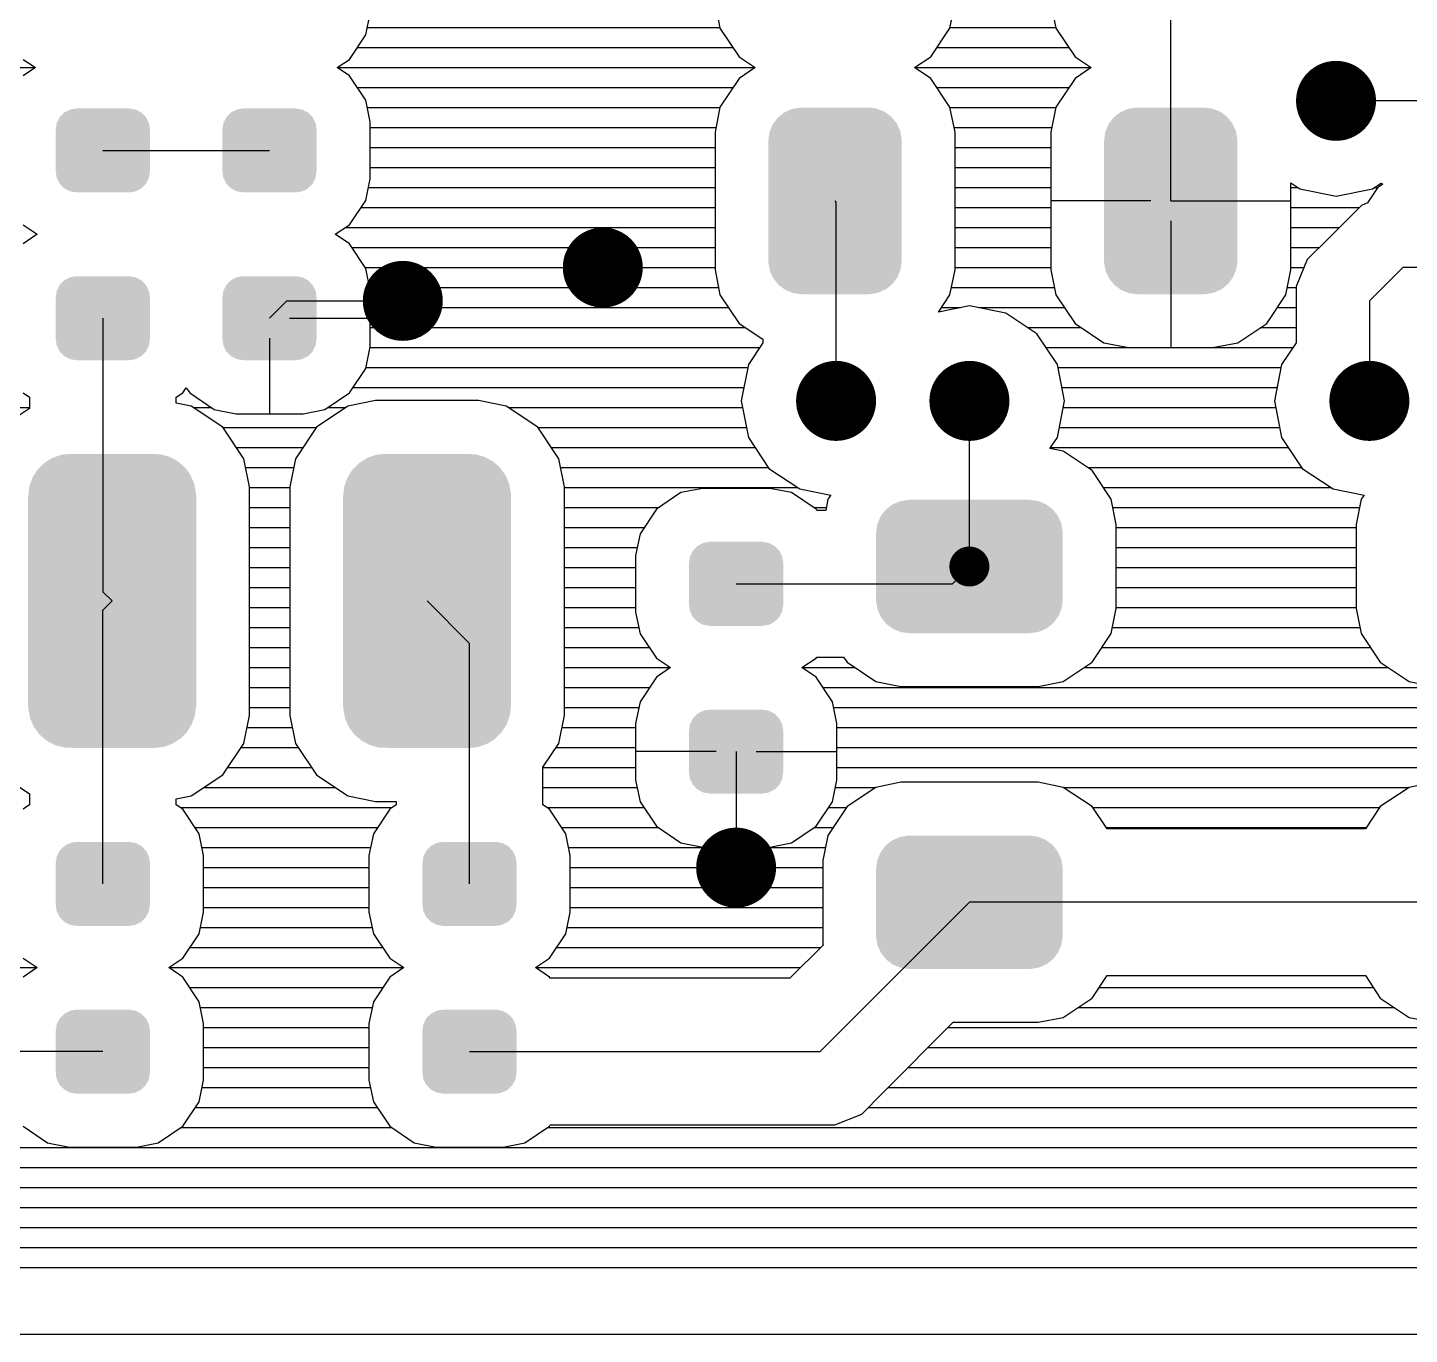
# Model space of a CAD drawing. Extents: x 295 to 953, y 10 to 290.
# Drawn here: x 609.2 to 639.47, y 78 to 106.62 of the extents above; entities that cross this region are included whole.
import ezdxf

# ---------------------------------------------------------------- set-up
doc = ezdxf.new("R2010")
doc.units = 0
doc.header["$LTSCALE"] = 5
doc.header["$MEASUREMENT"] = 0
doc.layers.get('0').update_dxf_attribs({"linetype": 'CONTINUOUS', "lineweight": 25})
doc.layers.add('DV-PEI-A6_BOT', color=7, linetype='CONTINUOUS')

msp = doc.modelspace()

# ---------------------------------------------------------------- linework, layer by layer
for points, const_width in [([(638.304, 105.019, -1), (637.428, 105.019, -1)], 0.876), ([(622.239, 101.368, -1), (621.363, 101.368, -1)], 0.876), ([(617.857, 100.638, -1), (616.981, 100.638, -1)], 0.876), ([(627.351, 98.447, -1), (626.474, 98.447, -1)], 0.876), ([(630.272, 98.447, -1), (629.395, 98.447, -1)], 0.876), ([(639.035, 98.447, -1), (638.158, 98.447, -1)], 0.876), ([(630.052, 94.819, -1), (629.614, 94.819, -1)], 0.438), ([(625.16, 88.223, -1), (624.284, 88.223, -1)], 0.876)]:
    msp.add_lwpolyline(points, format="xyb", close=True, dxfattribs=dict(const_width=const_width))
for points in [[(611.784, 104.668), (611.695, 104.76), (609.906, 104.668), (610.002, 104.76)], [(611.695, 104.76), (611.678, 104.77), (610.002, 104.76), (610.011, 104.77)], [(611.678, 104.77), (611.566, 104.829), (610.011, 104.77), (610.133, 104.829)], [(611.566, 104.829), (611.538, 104.833), (610.133, 104.829), (610.142, 104.833)], [(611.538, 104.833), (611.422, 104.853), (610.142, 104.833), (610.271, 104.853)], [(615.436, 104.668), (615.347, 104.76), (613.558, 104.668), (613.653, 104.76)], [(615.347, 104.76), (615.329, 104.77), (613.653, 104.76), (613.662, 104.77)], [(615.329, 104.77), (615.218, 104.829), (613.662, 104.77), (613.784, 104.829)], [(615.218, 104.829), (615.19, 104.833), (613.784, 104.829), (613.793, 104.833)], [(615.19, 104.833), (615.074, 104.853), (613.793, 104.833), (613.923, 104.853)], [(628.122, 104.673), (628, 104.762), (625.662, 104.673), (625.772, 104.762)], [(628, 104.762), (627.973, 104.782), (625.772, 104.762), (625.814, 104.782)], [(627.973, 104.782), (627.828, 104.839), (625.814, 104.782), (625.939, 104.839)], [(627.828, 104.839), (627.802, 104.85), (625.939, 104.839), (625.997, 104.85)], [(627.802, 104.85), (627.627, 104.872), (625.997, 104.85), (626.121, 104.872)], [(627.627, 104.872), (627.619, 104.873), (626.121, 104.872), (626.159, 104.873)], [(635.477, 104.673), (635.355, 104.762), (633.017, 104.673), (633.127, 104.762)], [(635.355, 104.762), (635.329, 104.782), (633.127, 104.762), (633.169, 104.782)], [(635.329, 104.782), (635.183, 104.839), (633.169, 104.782), (633.295, 104.839)], [(635.183, 104.839), (635.157, 104.85), (633.295, 104.839), (633.352, 104.85)], [(635.157, 104.85), (634.982, 104.872), (633.352, 104.85), (633.476, 104.872)], [(634.982, 104.872), (634.974, 104.873), (633.476, 104.872), (633.514, 104.873)], [(611.878, 104.394), (611.859, 104.524), (609.816, 104.394), (609.837, 104.524)], [(611.859, 104.524), (611.852, 104.538), (609.837, 104.524), (609.839, 104.538)], [(611.852, 104.538), (611.796, 104.655), (609.839, 104.538), (609.9, 104.655)], [(611.796, 104.655), (611.784, 104.668), (609.9, 104.655), (609.906, 104.668)], [(615.529, 104.394), (615.511, 104.524), (613.467, 104.394), (613.488, 104.524)], [(615.511, 104.524), (615.504, 104.538), (613.488, 104.524), (613.49, 104.538)], [(615.504, 104.538), (615.448, 104.655), (613.49, 104.538), (613.551, 104.655)], [(615.448, 104.655), (615.436, 104.668), (613.551, 104.655), (613.558, 104.668)], [(628.316, 104.362), (628.254, 104.497), (625.466, 104.362), (625.52, 104.497)], [(628.254, 104.497), (628.239, 104.53), (625.52, 104.497), (625.544, 104.53)], [(628.239, 104.53), (628.144, 104.646), (625.544, 104.53), (625.629, 104.646)], [(628.144, 104.646), (628.122, 104.673), (625.629, 104.646), (625.662, 104.673)], [(635.671, 104.362), (635.609, 104.497), (632.821, 104.362), (632.875, 104.497)], [(635.609, 104.497), (635.594, 104.53), (632.875, 104.497), (632.899, 104.53)], [(635.594, 104.53), (635.499, 104.646), (632.899, 104.53), (632.984, 104.646)], [(635.499, 104.646), (635.477, 104.673), (632.984, 104.646), (633.017, 104.673)], [(611.881, 103.471), (611.881, 104.394), (609.813, 103.471), (609.813, 104.394)], [(615.532, 103.471), (615.532, 104.394), (613.464, 103.471), (613.464, 104.394)], [(628.35, 104.143), (628.349, 104.181), (625.429, 104.143), (625.433, 104.181)], [(628.35, 101.514), (628.35, 104.143), (625.429, 101.514), (625.429, 104.143)], [(628.349, 104.181), (628.322, 104.326), (625.433, 104.181), (625.452, 104.326)], [(628.322, 104.326), (628.316, 104.362), (625.452, 104.326), (625.466, 104.362)], [(635.705, 104.143), (635.704, 104.181), (632.784, 104.143), (632.788, 104.181)], [(635.705, 101.514), (635.705, 104.143), (632.784, 101.514), (632.784, 104.143)], [(635.704, 104.181), (635.677, 104.326), (632.788, 104.181), (632.807, 104.326)], [(635.677, 104.326), (635.671, 104.362), (632.807, 104.326), (632.821, 104.362)], [(611.857, 103.342), (611.878, 103.471), (609.834, 103.342), (609.816, 103.471)], [(611.855, 103.327), (611.857, 103.342), (609.841, 103.327), (609.834, 103.342)], [(611.794, 103.21), (611.855, 103.327), (609.897, 103.21), (609.841, 103.327)], [(615.508, 103.342), (615.529, 103.471), (613.486, 103.342), (613.467, 103.471)], [(615.506, 103.327), (615.508, 103.342), (613.493, 103.327), (613.486, 103.342)], [(615.445, 103.21), (615.506, 103.327), (613.549, 103.21), (613.493, 103.327)], [(611.788, 103.198), (611.794, 103.21), (609.909, 103.198), (609.897, 103.21)], [(611.692, 103.105), (611.788, 103.198), (609.999, 103.105), (609.909, 103.198)], [(611.683, 103.096), (611.692, 103.105), (610.016, 103.096), (609.999, 103.105)], [(611.561, 103.037), (611.683, 103.096), (610.128, 103.037), (610.016, 103.096)], [(611.552, 103.032), (611.561, 103.037), (610.155, 103.032), (610.128, 103.037)], [(611.422, 103.013), (611.552, 103.032), (610.271, 103.013), (610.155, 103.032)], [(615.439, 103.198), (615.445, 103.21), (613.561, 103.198), (613.549, 103.21)], [(615.343, 103.105), (615.439, 103.198), (613.65, 103.105), (613.561, 103.198)], [(615.334, 103.096), (615.343, 103.105), (613.667, 103.096), (613.65, 103.105)], [(615.213, 103.037), (615.334, 103.096), (613.779, 103.037), (613.667, 103.096)], [(615.203, 103.032), (615.213, 103.037), (613.807, 103.032), (613.779, 103.037)], [(615.074, 103.013), (615.203, 103.032), (613.923, 103.013), (613.807, 103.032)], [(628.345, 101.476), (628.35, 101.514), (625.43, 101.476), (625.429, 101.514)], [(628.326, 101.331), (628.345, 101.476), (625.456, 101.331), (625.43, 101.476)], [(635.7, 101.476), (635.705, 101.514), (632.785, 101.476), (632.784, 101.514)], [(635.681, 101.331), (635.7, 101.476), (632.811, 101.331), (632.785, 101.476)], [(611.678, 101.095), (611.566, 101.154), (610.011, 101.095), (610.133, 101.154)], [(611.566, 101.154), (611.538, 101.159), (610.133, 101.154), (610.142, 101.159)], [(611.538, 101.159), (611.422, 101.178), (610.142, 101.159), (610.271, 101.178)], [(615.329, 101.095), (615.218, 101.154), (613.662, 101.095), (613.784, 101.154)], [(615.218, 101.154), (615.19, 101.159), (613.784, 101.154), (613.793, 101.159)], [(615.19, 101.159), (615.074, 101.178), (613.793, 101.159), (613.923, 101.178)], [(628.312, 101.295), (628.326, 101.331), (625.462, 101.295), (625.456, 101.331)], [(628.258, 101.16), (628.312, 101.295), (625.524, 101.16), (625.462, 101.295)], [(628.234, 101.127), (628.258, 101.16), (625.539, 101.127), (625.524, 101.16)], [(628.149, 101.011), (628.234, 101.127), (625.634, 101.011), (625.539, 101.127)], [(635.667, 101.295), (635.681, 101.331), (632.817, 101.295), (632.811, 101.331)], [(635.613, 101.16), (635.667, 101.295), (632.879, 101.16), (632.817, 101.295)], [(635.589, 101.127), (635.613, 101.16), (632.894, 101.127), (632.879, 101.16)], [(635.504, 101.011), (635.589, 101.127), (632.989, 101.011), (632.894, 101.127)], [(611.878, 100.72), (611.859, 100.849), (609.816, 100.72), (609.837, 100.849)], [(611.859, 100.849), (611.852, 100.864), (609.837, 100.849), (609.839, 100.864)], [(611.852, 100.864), (611.796, 100.981), (609.839, 100.864), (609.9, 100.981)], [(611.796, 100.981), (611.784, 100.993), (609.9, 100.981), (609.906, 100.993)], [(611.784, 100.993), (611.695, 101.086), (609.906, 100.993), (610.002, 101.086)], [(611.695, 101.086), (611.678, 101.095), (610.002, 101.086), (610.011, 101.095)], [(615.529, 100.72), (615.511, 100.849), (613.467, 100.72), (613.488, 100.849)], [(615.511, 100.849), (615.504, 100.864), (613.488, 100.849), (613.49, 100.864)], [(615.504, 100.864), (615.448, 100.981), (613.49, 100.864), (613.551, 100.981)], [(615.448, 100.981), (615.436, 100.993), (613.551, 100.981), (613.558, 100.993)], [(615.436, 100.993), (615.347, 101.086), (613.558, 100.993), (613.653, 101.086)], [(615.347, 101.086), (615.329, 101.095), (613.653, 101.086), (613.662, 101.095)], [(628.116, 100.984), (628.149, 101.011), (625.656, 100.984), (625.634, 101.011)], [(628.006, 100.895), (628.116, 100.984), (625.778, 100.895), (625.656, 100.984)], [(627.964, 100.875), (628.006, 100.895), (625.805, 100.875), (625.778, 100.895)], [(627.839, 100.818), (627.964, 100.875), (625.95, 100.818), (625.805, 100.875)], [(627.781, 100.807), (627.839, 100.818), (625.976, 100.807), (625.95, 100.818)], [(635.471, 100.984), (635.504, 101.011), (633.011, 100.984), (632.989, 101.011)], [(635.361, 100.895), (635.471, 100.984), (633.134, 100.895), (633.011, 100.984)], [(635.319, 100.875), (635.361, 100.895), (633.16, 100.875), (633.134, 100.895)], [(635.194, 100.818), (635.319, 100.875), (633.305, 100.818), (633.16, 100.875)], [(635.136, 100.807), (635.194, 100.818), (633.331, 100.807), (633.305, 100.818)], [(611.881, 99.797), (611.881, 100.72), (609.813, 99.797), (609.813, 100.72)], [(615.532, 99.797), (615.532, 100.72), (613.464, 99.797), (613.464, 100.72)], [(627.657, 100.785), (627.781, 100.807), (626.151, 100.785), (625.976, 100.807)], [(627.619, 100.784), (627.657, 100.785), (626.159, 100.784), (626.151, 100.785)], [(635.012, 100.785), (635.136, 100.807), (633.506, 100.785), (633.331, 100.807)], [(634.974, 100.784), (635.012, 100.785), (633.514, 100.784), (633.506, 100.785)], [(611.857, 99.667), (611.878, 99.797), (609.834, 99.667), (609.816, 99.797)], [(611.855, 99.652), (611.857, 99.667), (609.841, 99.652), (609.834, 99.667)], [(611.794, 99.535), (611.855, 99.652), (609.897, 99.535), (609.841, 99.652)], [(615.508, 99.667), (615.529, 99.797), (613.486, 99.667), (613.467, 99.797)], [(615.506, 99.652), (615.508, 99.667), (613.493, 99.652), (613.486, 99.667)], [(615.445, 99.535), (615.506, 99.652), (613.549, 99.535), (613.493, 99.652)], [(611.788, 99.523), (611.794, 99.535), (609.909, 99.523), (609.897, 99.535)], [(611.692, 99.43), (611.788, 99.523), (609.999, 99.43), (609.909, 99.523)], [(611.683, 99.421), (611.692, 99.43), (610.016, 99.421), (609.999, 99.43)], [(611.561, 99.362), (611.683, 99.421), (610.128, 99.362), (610.016, 99.421)], [(611.552, 99.357), (611.561, 99.362), (610.155, 99.357), (610.128, 99.362)], [(611.422, 99.338), (611.552, 99.357), (610.271, 99.338), (610.155, 99.357)], [(615.439, 99.523), (615.445, 99.535), (613.561, 99.523), (613.549, 99.535)], [(615.343, 99.43), (615.439, 99.523), (613.65, 99.43), (613.561, 99.523)], [(615.334, 99.421), (615.343, 99.43), (613.667, 99.421), (613.65, 99.43)], [(615.213, 99.362), (615.334, 99.421), (613.779, 99.362), (613.667, 99.421)], [(615.203, 99.357), (615.213, 99.362), (613.807, 99.357), (613.779, 99.362)], [(615.074, 99.338), (615.203, 99.357), (613.923, 99.338), (613.807, 99.357)], [(612.486, 97.128), (612.352, 97.198), (609.627, 97.128), (609.74, 97.198)], [(612.352, 97.198), (612.302, 97.225), (609.74, 97.198), (609.816, 97.225)], [(612.302, 97.225), (612.148, 97.266), (609.816, 97.225), (609.935, 97.266)], [(612.148, 97.266), (612.102, 97.278), (609.935, 97.266), (610.05, 97.278)], [(612.102, 97.278), (611.895, 97.284), (610.05, 97.278), (610.115, 97.284)], [(610.206, 97.284), (610.141, 97.287), (610.115, 97.284), (610.141, 97.287)], [(619.385, 97.128), (619.252, 97.198), (616.526, 97.128), (616.639, 97.198)], [(619.252, 97.198), (619.202, 97.225), (616.639, 97.198), (616.716, 97.225)], [(619.202, 97.225), (619.047, 97.266), (616.716, 97.225), (616.835, 97.266)], [(619.047, 97.266), (619.002, 97.278), (616.835, 97.266), (616.95, 97.278)], [(619.002, 97.278), (618.795, 97.284), (616.95, 97.278), (617.014, 97.284)], [(617.105, 97.284), (617.041, 97.287), (617.014, 97.284), (617.041, 97.287)], [(612.766, 96.827), (612.68, 96.943), (609.343, 96.827), (609.417, 96.943)], [(612.68, 96.943), (612.643, 96.993), (609.417, 96.943), (609.467, 96.993)], [(612.643, 96.993), (612.531, 97.089), (609.467, 96.993), (609.564, 97.089)], [(612.531, 97.089), (612.486, 97.128), (609.564, 97.089), (609.627, 97.128)], [(619.665, 96.827), (619.579, 96.943), (616.243, 96.827), (616.316, 96.943)], [(619.579, 96.943), (619.542, 96.993), (616.316, 96.943), (616.367, 96.993)], [(619.542, 96.993), (619.431, 97.089), (616.367, 96.993), (616.463, 97.089)], [(619.431, 97.089), (619.385, 97.128), (616.463, 97.089), (616.526, 97.128)], [(612.886, 96.433), (612.86, 96.573), (609.222, 96.433), (609.237, 96.573)], [(612.86, 96.573), (612.848, 96.637), (609.237, 96.573), (609.26, 96.637)], [(612.848, 96.637), (612.791, 96.768), (609.26, 96.637), (609.306, 96.768)], [(612.791, 96.768), (612.766, 96.827), (609.306, 96.768), (609.343, 96.827)], [(619.786, 96.433), (619.76, 96.573), (616.121, 96.433), (616.137, 96.573)], [(619.76, 96.573), (619.748, 96.637), (616.137, 96.573), (616.159, 96.637)], [(619.748, 96.637), (619.691, 96.768), (616.159, 96.637), (616.206, 96.768)], [(619.691, 96.768), (619.665, 96.827), (616.206, 96.768), (616.243, 96.827)], [(612.892, 91.767), (612.892, 96.364), (609.211, 91.767), (609.211, 96.364)], [(612.889, 96.367), (612.886, 96.433), (609.214, 96.367), (609.222, 96.433)], [(612.889, 96.364), (612.889, 96.367), (609.214, 96.364), (609.214, 96.367)], [(619.791, 91.767), (619.791, 96.364), (616.111, 91.767), (616.111, 96.364)], [(619.788, 96.367), (619.786, 96.433), (616.113, 96.367), (616.121, 96.433)], [(619.788, 96.364), (619.788, 96.367), (616.113, 96.364), (616.113, 96.367)], [(631.331, 96.256), (631.156, 96.279), (628.358, 96.256), (628.481, 96.279)], [(631.156, 96.279), (631.148, 96.28), (628.481, 96.279), (628.519, 96.28)], [(631.767, 95.936), (631.673, 96.052), (627.904, 95.936), (627.989, 96.052)], [(631.673, 96.052), (631.651, 96.079), (627.989, 96.052), (628.022, 96.079)], [(631.651, 96.079), (631.528, 96.169), (628.022, 96.079), (628.132, 96.169)], [(631.528, 96.169), (631.502, 96.188), (628.132, 96.169), (628.174, 96.188)], [(631.502, 96.188), (631.357, 96.246), (628.174, 96.188), (628.3, 96.246)], [(631.357, 96.246), (631.331, 96.256), (628.3, 96.246), (628.358, 96.256)], [(631.877, 95.587), (631.851, 95.732), (627.794, 95.587), (627.812, 95.732)], [(631.851, 95.732), (631.844, 95.769), (627.812, 95.732), (627.827, 95.769)], [(631.844, 95.769), (631.782, 95.903), (627.827, 95.769), (627.88, 95.903)], [(631.782, 95.903), (631.767, 95.936), (627.88, 95.903), (627.904, 95.936)], [(631.878, 95.549), (631.877, 95.587), (627.789, 95.549), (627.794, 95.587)], [(631.878, 94.089), (631.878, 95.549), (627.789, 94.089), (627.789, 95.549)], [(625.727, 95.045), (625.671, 95.162), (623.714, 95.045), (623.775, 95.162)], [(625.671, 95.162), (625.659, 95.174), (623.775, 95.162), (623.781, 95.174)], [(625.659, 95.174), (625.57, 95.267), (623.781, 95.174), (623.876, 95.267)], [(625.57, 95.267), (625.553, 95.276), (623.876, 95.267), (623.886, 95.276)], [(625.553, 95.276), (625.441, 95.335), (623.886, 95.276), (624.007, 95.335)], [(625.441, 95.335), (625.413, 95.34), (624.007, 95.335), (624.017, 95.34)], [(625.413, 95.34), (625.297, 95.36), (624.017, 95.34), (624.146, 95.36)], [(625.756, 93.978), (625.756, 94.901), (623.688, 93.978), (623.688, 94.901)], [(625.753, 94.901), (625.734, 95.03), (623.691, 94.901), (623.711, 95.03)], [(625.734, 95.03), (625.727, 95.045), (623.711, 95.03), (623.714, 95.045)], [(625.732, 93.848), (625.753, 93.978), (623.709, 93.848), (623.691, 93.978)], [(625.73, 93.834), (625.732, 93.848), (623.716, 93.834), (623.709, 93.848)], [(631.873, 94.051), (631.878, 94.089), (627.79, 94.051), (627.789, 94.089)], [(631.855, 93.906), (631.873, 94.051), (627.816, 93.906), (627.79, 94.051)], [(631.84, 93.87), (631.855, 93.906), (627.822, 93.87), (627.816, 93.906)], [(631.787, 93.735), (631.84, 93.87), (627.885, 93.735), (627.822, 93.87)], [(625.669, 93.717), (625.73, 93.834), (623.772, 93.717), (623.716, 93.834)], [(625.662, 93.704), (625.669, 93.717), (623.784, 93.704), (623.772, 93.717)], [(625.567, 93.612), (625.662, 93.704), (623.873, 93.612), (623.784, 93.704)], [(625.558, 93.603), (625.567, 93.612), (623.89, 93.603), (623.873, 93.612)], [(625.436, 93.543), (625.558, 93.603), (624.002, 93.543), (623.89, 93.603)], [(631.763, 93.702), (631.787, 93.735), (627.9, 93.702), (627.885, 93.735)], [(631.677, 93.586), (631.763, 93.702), (627.994, 93.586), (627.9, 93.702)], [(631.645, 93.559), (631.677, 93.586), (628.016, 93.559), (627.994, 93.586)], [(631.535, 93.469), (631.645, 93.559), (628.139, 93.469), (628.016, 93.559)], [(625.426, 93.539), (625.436, 93.543), (624.03, 93.539), (624.002, 93.543)], [(625.297, 93.519), (625.426, 93.539), (624.146, 93.519), (624.03, 93.539)], [(631.493, 93.45), (631.535, 93.469), (628.165, 93.45), (628.139, 93.469)], [(631.367, 93.392), (631.493, 93.45), (628.31, 93.392), (628.165, 93.45)], [(631.309, 93.382), (631.367, 93.392), (628.336, 93.382), (628.31, 93.392)], [(631.186, 93.36), (631.309, 93.382), (628.511, 93.36), (628.336, 93.382)], [(631.148, 93.359), (631.186, 93.36), (628.519, 93.359), (628.511, 93.36)], [(612.889, 91.764), (612.889, 91.767), (609.214, 91.764), (609.214, 91.767)], [(612.881, 91.698), (612.889, 91.764), (609.216, 91.698), (609.214, 91.764)], [(619.788, 91.764), (619.788, 91.767), (616.113, 91.764), (616.113, 91.767)], [(619.781, 91.698), (619.788, 91.764), (616.116, 91.698), (616.113, 91.764)], [(612.865, 91.558), (612.881, 91.698), (609.243, 91.558), (609.216, 91.698)], [(612.843, 91.494), (612.865, 91.558), (609.254, 91.494), (609.243, 91.558)], [(612.797, 91.363), (612.843, 91.494), (609.312, 91.363), (609.254, 91.494)], [(619.765, 91.558), (619.781, 91.698), (616.142, 91.558), (616.116, 91.698)], [(619.742, 91.494), (619.765, 91.558), (616.154, 91.494), (616.142, 91.558)], [(619.696, 91.363), (619.742, 91.494), (616.211, 91.363), (616.154, 91.494)], [(625.727, 91.37), (625.671, 91.487), (623.714, 91.37), (623.775, 91.487)], [(625.671, 91.487), (625.659, 91.5), (623.775, 91.487), (623.781, 91.5)], [(625.659, 91.5), (625.57, 91.593), (623.781, 91.5), (623.876, 91.593)], [(625.57, 91.593), (625.553, 91.602), (623.876, 91.593), (623.886, 91.602)], [(625.553, 91.602), (625.441, 91.661), (623.886, 91.602), (624.007, 91.661)], [(625.441, 91.661), (625.413, 91.665), (624.007, 91.661), (624.017, 91.665)], [(625.413, 91.665), (625.297, 91.685), (624.017, 91.665), (624.146, 91.685)], [(612.76, 91.304), (612.797, 91.363), (609.337, 91.304), (609.312, 91.363)], [(612.686, 91.188), (612.76, 91.304), (609.423, 91.188), (609.337, 91.304)], [(612.636, 91.138), (612.686, 91.188), (609.46, 91.138), (609.423, 91.188)], [(612.539, 91.042), (612.636, 91.138), (609.571, 91.042), (609.46, 91.138)], [(619.659, 91.304), (619.696, 91.363), (616.236, 91.304), (616.211, 91.363)], [(619.585, 91.188), (619.659, 91.304), (616.322, 91.188), (616.236, 91.304)], [(619.535, 91.138), (619.585, 91.188), (616.359, 91.138), (616.322, 91.188)], [(619.439, 91.042), (619.535, 91.138), (616.471, 91.042), (616.359, 91.138)], [(625.756, 90.303), (625.756, 91.226), (623.688, 90.303), (623.688, 91.226)], [(625.753, 91.226), (625.734, 91.356), (623.691, 91.226), (623.711, 91.356)], [(625.734, 91.356), (625.727, 91.37), (623.711, 91.356), (623.714, 91.37)], [(612.476, 91.003), (612.539, 91.042), (609.617, 91.003), (609.571, 91.042)], [(612.363, 90.933), (612.476, 91.003), (609.75, 90.933), (609.617, 91.003)], [(612.287, 90.906), (612.363, 90.933), (609.8, 90.906), (609.75, 90.933)], [(612.167, 90.865), (612.287, 90.906), (609.955, 90.865), (609.8, 90.906)], [(612.054, 90.853), (612.167, 90.865), (610, 90.853), (609.955, 90.865)], [(611.989, 90.847), (612.054, 90.853), (610.207, 90.847), (610, 90.853)], [(611.962, 90.844), (611.989, 90.847), (611.962, 90.844), (611.895, 90.847)], [(619.375, 91.003), (619.439, 91.042), (616.516, 91.003), (616.471, 91.042)], [(619.263, 90.933), (619.375, 91.003), (616.65, 90.933), (616.516, 91.003)], [(619.186, 90.906), (619.263, 90.933), (616.7, 90.906), (616.65, 90.933)], [(619.067, 90.865), (619.186, 90.906), (616.855, 90.865), (616.7, 90.906)], [(618.953, 90.853), (619.067, 90.865), (616.9, 90.853), (616.855, 90.865)], [(618.888, 90.847), (618.953, 90.853), (617.107, 90.847), (616.9, 90.853)], [(618.861, 90.844), (618.888, 90.847), (618.861, 90.844), (618.795, 90.847)], [(625.732, 90.174), (625.753, 90.303), (623.709, 90.174), (623.691, 90.303)], [(625.73, 90.159), (625.732, 90.174), (623.716, 90.159), (623.709, 90.174)], [(625.669, 90.042), (625.73, 90.159), (623.772, 90.042), (623.716, 90.159)], [(625.662, 90.03), (625.669, 90.042), (623.784, 90.03), (623.772, 90.042)], [(625.567, 89.937), (625.662, 90.03), (623.873, 89.937), (623.784, 90.03)], [(625.558, 89.928), (625.567, 89.937), (623.89, 89.928), (623.873, 89.937)], [(625.436, 89.869), (625.558, 89.928), (624.002, 89.869), (623.89, 89.928)], [(625.426, 89.864), (625.436, 89.869), (624.03, 89.864), (624.002, 89.869)], [(625.297, 89.845), (625.426, 89.864), (624.146, 89.845), (624.03, 89.864)], [(611.695, 88.695), (611.678, 88.704), (610.002, 88.695), (610.011, 88.704)], [(611.678, 88.704), (611.566, 88.763), (610.011, 88.704), (610.133, 88.763)], [(611.566, 88.763), (611.538, 88.768), (610.133, 88.763), (610.142, 88.768)], [(611.538, 88.768), (611.422, 88.787), (610.142, 88.768), (610.271, 88.787)], [(619.728, 88.695), (619.711, 88.704), (618.034, 88.695), (618.044, 88.704)], [(619.711, 88.704), (619.599, 88.763), (618.044, 88.704), (618.165, 88.763)], [(619.599, 88.763), (619.571, 88.768), (618.165, 88.763), (618.175, 88.768)], [(619.571, 88.768), (619.455, 88.787), (618.175, 88.768), (618.304, 88.787)], [(631.673, 88.697), (631.651, 88.724), (627.989, 88.697), (628.022, 88.724)], [(631.651, 88.724), (631.528, 88.814), (628.022, 88.724), (628.132, 88.814)], [(631.528, 88.814), (631.502, 88.833), (628.132, 88.814), (628.174, 88.833)], [(631.502, 88.833), (631.357, 88.891), (628.174, 88.833), (628.3, 88.891)], [(631.357, 88.891), (631.331, 88.901), (628.3, 88.891), (628.358, 88.901)], [(631.331, 88.901), (631.156, 88.924), (628.358, 88.901), (628.481, 88.924)], [(631.156, 88.924), (631.148, 88.925), (628.481, 88.924), (628.519, 88.925)], [(611.878, 88.329), (611.859, 88.458), (609.816, 88.329), (609.837, 88.458)], [(611.859, 88.458), (611.852, 88.473), (609.837, 88.458), (609.839, 88.473)], [(611.852, 88.473), (611.796, 88.59), (609.839, 88.473), (609.9, 88.59)], [(611.796, 88.59), (611.784, 88.602), (609.9, 88.59), (609.906, 88.602)], [(611.784, 88.602), (611.695, 88.695), (609.906, 88.602), (610.002, 88.695)], [(619.911, 88.329), (619.892, 88.458), (617.849, 88.329), (617.869, 88.458)], [(619.892, 88.458), (619.885, 88.473), (617.869, 88.458), (617.872, 88.473)], [(619.885, 88.473), (619.829, 88.59), (617.872, 88.473), (617.933, 88.59)], [(619.829, 88.59), (619.817, 88.602), (617.933, 88.59), (617.939, 88.602)], [(619.817, 88.602), (619.728, 88.695), (617.939, 88.602), (618.034, 88.695)], [(631.851, 88.377), (631.844, 88.414), (627.812, 88.377), (627.827, 88.414)], [(631.844, 88.414), (631.782, 88.548), (627.827, 88.414), (627.88, 88.548)], [(631.782, 88.548), (631.767, 88.581), (627.88, 88.548), (627.904, 88.581)], [(631.767, 88.581), (631.673, 88.697), (627.904, 88.581), (627.989, 88.697)], [(611.881, 87.406), (611.881, 88.329), (609.813, 87.406), (609.813, 88.329)], [(619.914, 87.406), (619.914, 88.329), (617.846, 87.406), (617.846, 88.329)], [(631.878, 88.194), (631.877, 88.232), (627.789, 88.194), (627.794, 88.232)], [(631.878, 86.734), (631.878, 88.194), (627.789, 86.734), (627.789, 88.194)], [(631.877, 88.232), (631.851, 88.377), (627.794, 88.232), (627.812, 88.377)], [(611.857, 87.276), (611.878, 87.406), (609.834, 87.276), (609.816, 87.406)], [(611.855, 87.262), (611.857, 87.276), (609.841, 87.262), (609.834, 87.276)], [(611.794, 87.145), (611.855, 87.262), (609.897, 87.145), (609.841, 87.262)], [(619.89, 87.276), (619.911, 87.406), (617.867, 87.276), (617.849, 87.406)], [(619.888, 87.262), (619.89, 87.276), (617.874, 87.262), (617.867, 87.276)], [(619.827, 87.145), (619.888, 87.262), (617.93, 87.145), (617.874, 87.262)], [(611.788, 87.132), (611.794, 87.145), (609.909, 87.132), (609.897, 87.145)], [(611.692, 87.039), (611.788, 87.132), (609.999, 87.039), (609.909, 87.132)], [(611.683, 87.03), (611.692, 87.039), (610.016, 87.03), (609.999, 87.039)], [(611.561, 86.971), (611.683, 87.03), (610.128, 86.971), (610.016, 87.03)], [(611.552, 86.966), (611.561, 86.971), (610.155, 86.966), (610.128, 86.971)], [(611.422, 86.947), (611.552, 86.966), (610.271, 86.947), (610.155, 86.966)], [(619.82, 87.132), (619.827, 87.145), (617.942, 87.132), (617.93, 87.145)], [(619.725, 87.039), (619.82, 87.132), (618.031, 87.039), (617.942, 87.132)], [(619.716, 87.03), (619.725, 87.039), (618.048, 87.03), (618.031, 87.039)], [(619.594, 86.971), (619.716, 87.03), (618.16, 86.971), (618.048, 87.03)], [(619.584, 86.966), (619.594, 86.971), (618.188, 86.966), (618.16, 86.971)], [(619.455, 86.947), (619.584, 86.966), (618.304, 86.947), (618.188, 86.966)], [(631.873, 86.696), (631.878, 86.734), (627.79, 86.696), (627.789, 86.734)], [(631.855, 86.551), (631.873, 86.696), (627.816, 86.551), (627.79, 86.696)], [(631.84, 86.514), (631.855, 86.551), (627.822, 86.514), (627.816, 86.551)], [(631.787, 86.38), (631.84, 86.514), (627.885, 86.38), (627.822, 86.514)], [(631.763, 86.347), (631.787, 86.38), (627.9, 86.347), (627.885, 86.38)], [(631.677, 86.231), (631.763, 86.347), (627.994, 86.231), (627.9, 86.347)], [(631.645, 86.204), (631.677, 86.231), (628.016, 86.204), (627.994, 86.231)], [(631.535, 86.114), (631.645, 86.204), (628.139, 86.114), (628.016, 86.204)], [(631.493, 86.095), (631.535, 86.114), (628.165, 86.095), (628.139, 86.114)], [(631.367, 86.037), (631.493, 86.095), (628.31, 86.037), (628.165, 86.095)], [(631.309, 86.027), (631.367, 86.037), (628.336, 86.027), (628.31, 86.037)], [(631.186, 86.005), (631.309, 86.027), (628.511, 86.005), (628.336, 86.027)], [(631.148, 86.004), (631.186, 86.005), (628.519, 86.004), (628.511, 86.005)], [(611.678, 85.029), (611.566, 85.088), (610.011, 85.029), (610.133, 85.088)], [(611.566, 85.088), (611.538, 85.093), (610.133, 85.088), (610.142, 85.093)], [(611.538, 85.093), (611.422, 85.113), (610.142, 85.093), (610.271, 85.113)], [(619.711, 85.029), (619.599, 85.088), (618.044, 85.029), (618.165, 85.088)], [(619.599, 85.088), (619.571, 85.093), (618.165, 85.088), (618.175, 85.093)], [(619.571, 85.093), (619.455, 85.113), (618.175, 85.093), (618.304, 85.113)], [(611.878, 84.654), (611.859, 84.783), (609.816, 84.654), (609.837, 84.783)], [(611.859, 84.783), (611.852, 84.798), (609.837, 84.783), (609.839, 84.798)], [(611.852, 84.798), (611.796, 84.915), (609.839, 84.798), (609.9, 84.915)], [(611.796, 84.915), (611.784, 84.928), (609.9, 84.915), (609.906, 84.928)], [(611.784, 84.928), (611.695, 85.02), (609.906, 84.928), (610.002, 85.02)], [(611.695, 85.02), (611.678, 85.029), (610.002, 85.02), (610.011, 85.029)], [(619.911, 84.654), (619.892, 84.783), (617.849, 84.654), (617.869, 84.783)], [(619.892, 84.783), (619.885, 84.798), (617.869, 84.783), (617.872, 84.798)], [(619.885, 84.798), (619.829, 84.915), (617.872, 84.798), (617.933, 84.915)], [(619.829, 84.915), (619.817, 84.928), (617.933, 84.915), (617.939, 84.928)], [(619.817, 84.928), (619.728, 85.02), (617.939, 84.928), (618.034, 85.02)], [(619.728, 85.02), (619.711, 85.029), (618.034, 85.02), (618.044, 85.029)], [(611.881, 83.731), (611.881, 84.654), (609.813, 83.731), (609.813, 84.654)], [(619.914, 83.731), (619.914, 84.654), (617.846, 83.731), (617.846, 84.654)], [(611.857, 83.602), (611.878, 83.731), (609.834, 83.602), (609.816, 83.731)], [(611.855, 83.587), (611.857, 83.602), (609.841, 83.587), (609.834, 83.602)], [(611.794, 83.47), (611.855, 83.587), (609.897, 83.47), (609.841, 83.587)], [(619.89, 83.602), (619.911, 83.731), (617.867, 83.602), (617.849, 83.731)], [(619.888, 83.587), (619.89, 83.602), (617.874, 83.587), (617.867, 83.602)], [(619.827, 83.47), (619.888, 83.587), (617.93, 83.47), (617.874, 83.587)], [(611.788, 83.457), (611.794, 83.47), (609.909, 83.457), (609.897, 83.47)], [(611.692, 83.365), (611.788, 83.457), (609.999, 83.365), (609.909, 83.457)], [(611.683, 83.356), (611.692, 83.365), (610.016, 83.356), (609.999, 83.365)], [(611.561, 83.297), (611.683, 83.356), (610.128, 83.297), (610.016, 83.356)], [(611.552, 83.292), (611.561, 83.297), (610.155, 83.292), (610.128, 83.297)], [(611.422, 83.272), (611.552, 83.292), (610.271, 83.272), (610.155, 83.292)], [(619.82, 83.457), (619.827, 83.47), (617.942, 83.457), (617.93, 83.47)], [(619.725, 83.365), (619.82, 83.457), (618.031, 83.365), (617.942, 83.457)], [(619.716, 83.356), (619.725, 83.365), (618.048, 83.356), (618.031, 83.365)], [(619.594, 83.297), (619.716, 83.356), (618.16, 83.297), (618.048, 83.356)], [(619.584, 83.292), (619.594, 83.297), (618.188, 83.292), (618.16, 83.297)], [(619.455, 83.272), (619.584, 83.292), (618.304, 83.272), (618.188, 83.292)]]:
    msp.add_solid(points)
at = {"layer": 'DV-PEI-A6_BOT'}
for p, q in [((634.244, 102.828), (634.244, 108.665)), ((616.607, 106.462), (616.706, 106.935)), ((624.26, 107.163), (624.365, 106.614)), ((629.407, 106.614), (629.518, 107.163)), ((631.615, 107.163), (631.726, 106.614)), ((624.365, 106.62), (616.642, 106.62)), ((624.365, 106.614), (624.786, 105.983)), ((628.986, 105.983), (629.407, 106.614)), ((631.726, 106.62), (629.407, 106.62)), ((631.726, 106.614), (632.147, 105.983)), ((616.251, 105.925), (616.607, 106.462)), ((624.652, 106.182), (616.426, 106.182)), ((624.786, 105.983), (625.142, 105.749)), ((628.63, 105.749), (628.986, 105.983)), ((632.012, 106.182), (629.121, 106.182)), ((632.147, 105.983), (632.503, 105.749)), ((609.369, 105.744), (606.547, 105.744)), ((609.1, 105.925), (609.369, 105.749)), ((609.369, 105.749), (609.1, 105.568)), ((615.982, 105.749), (616.251, 105.925)), ((616.251, 105.568), (615.982, 105.749)), ((625.142, 105.744), (615.982, 105.744)), ((625.142, 105.749), (624.786, 105.51)), ((628.986, 105.51), (628.63, 105.749)), ((632.503, 105.744), (628.63, 105.744)), ((632.503, 105.749), (632.147, 105.51)), ((616.607, 105.031), (616.251, 105.568)), ((624.786, 105.51), (624.365, 104.879)), ((629.407, 104.879), (628.986, 105.51)), ((632.147, 105.51), (631.726, 104.879)), ((624.652, 105.306), (616.426, 105.306)), ((632.012, 105.306), (629.121, 105.306)), ((616.706, 104.558), (616.607, 105.031)), ((624.365, 104.867), (616.642, 104.867)), ((624.365, 104.879), (624.26, 104.33)), ((629.518, 104.33), (629.407, 104.879)), ((631.726, 104.867), (629.407, 104.867)), ((631.726, 104.879), (631.615, 104.33)), ((640.413, 105.019), (637.866, 105.019)), ((616.706, 103.313), (616.706, 104.558)), ((624.278, 104.429), (616.706, 104.429)), ((624.26, 104.33), (624.26, 101.321)), ((631.639, 104.429), (629.495, 104.429)), ((629.518, 101.321), (629.518, 104.33)), ((631.615, 104.33), (631.615, 101.321)), ((610.847, 103.933), (614.498, 103.933)), ((624.26, 103.991), (616.706, 103.991)), ((631.615, 103.991), (629.518, 103.991)), ((624.26, 103.553), (616.706, 103.553)), ((631.615, 103.553), (629.518, 103.553)), ((616.607, 102.84), (616.706, 103.313)), ((624.26, 103.115), (616.666, 103.115)), ((631.615, 103.115), (629.518, 103.115)), ((636.873, 101.321), (636.873, 103.22)), ((636.873, 103.22), (637.072, 103.091)), ((637.031, 103.115), (636.873, 103.115)), ((637.072, 103.091), (637.866, 102.934)), ((637.866, 102.934), (638.667, 103.091)), ((638.778, 103.115), (638.556, 102.782)), ((638.667, 103.091), (638.853, 103.214)), ((638.783, 103.115), (638.707, 103.115)), ((638.889, 103.191), (638.778, 103.115)), ((638.853, 103.214), (638.889, 103.191)), ((616.251, 102.303), (616.607, 102.84)), ((624.26, 102.677), (616.502, 102.677)), ((626.912, 102.799), (626.889, 102.828)), ((626.912, 98.447), (626.912, 102.799)), ((631.615, 102.677), (629.518, 102.677)), ((633.806, 102.828), (631.615, 102.828)), ((634.244, 102.828), (634.974, 102.828)), ((634.682, 102.828), (636.873, 102.828)), ((638.374, 102.677), (636.873, 102.677)), ((638.421, 102.729), (637.691, 101.999)), ((638.556, 102.782), (638.421, 102.729)), ((634.244, 102.39), (634.244, 99.615)), ((609.1, 102.303), (609.41, 102.098)), ((609.41, 102.098), (609.1, 101.888)), ((615.941, 102.098), (616.251, 102.303)), ((616.251, 101.888), (615.941, 102.098)), ((624.26, 102.238), (616.163, 102.238)), ((631.615, 102.238), (629.518, 102.238)), ((637.936, 102.238), (636.873, 102.238)), ((616.607, 101.35), (616.251, 101.888)), ((624.26, 101.8), (616.309, 101.8)), ((631.615, 101.8), (629.518, 101.8)), ((637.498, 101.8), (636.873, 101.8)), ((637.691, 101.999), (637.235, 101.543)), ((637.235, 101.543), (636.99, 100.953)), ((624.26, 101.362), (616.601, 101.362)), ((616.706, 100.877), (616.607, 101.35)), ((624.26, 101.321), (624.365, 100.772)), ((629.407, 100.772), (629.518, 101.321)), ((631.615, 101.362), (629.518, 101.362)), ((631.615, 101.321), (631.726, 100.772)), ((636.768, 100.772), (636.873, 101.321)), ((637.165, 101.362), (636.873, 101.362)), ((639.327, 101.368), (638.596, 100.638)), ((640.413, 101.368), (639.327, 101.368)), ((624.336, 100.924), (616.695, 100.924)), ((616.706, 99.633), (616.706, 100.877)), ((631.697, 100.924), (629.436, 100.924)), ((636.99, 100.924), (636.797, 100.924)), ((636.99, 100.953), (636.99, 99.721)), ((614.498, 100.258), (614.878, 100.638)), ((614.878, 100.638), (617.419, 100.638)), ((624.365, 100.772), (624.786, 100.141)), ((629.156, 100.392), (629.407, 100.772)), ((629.833, 100.527), (629.156, 100.392)), ((630.634, 100.369), (629.833, 100.527)), ((631.726, 100.772), (632.147, 100.141)), ((636.347, 100.141), (636.768, 100.772)), ((638.596, 100.638), (638.596, 98.447)), ((610.847, 100.258), (610.847, 94.264)), ((614.936, 100.258), (616.706, 100.258)), ((624.558, 100.486), (616.706, 100.486)), ((629.635, 100.486), (629.22, 100.486)), ((631.913, 100.486), (630.038, 100.486)), ((631.311, 99.919), (630.634, 100.369)), ((636.99, 100.486), (636.575, 100.486)), ((624.926, 100.048), (616.706, 100.048)), ((624.786, 100.141), (625.306, 99.797)), ((632.287, 100.048), (631.113, 100.048)), ((631.761, 99.242), (631.311, 99.919)), ((632.147, 100.141), (632.778, 99.721)), ((635.716, 99.721), (636.347, 100.141)), ((636.99, 100.048), (636.207, 100.048)), ((614.498, 99.82), (614.498, 98.167)), ((616.607, 99.16), (616.706, 99.633)), ((625.236, 99.61), (616.701, 99.61)), ((625.306, 99.721), (624.99, 99.242)), ((625.306, 99.797), (625.306, 99.721)), ((636.92, 99.61), (631.516, 99.61)), ((632.778, 99.721), (633.327, 99.615)), ((633.327, 99.615), (635.161, 99.615)), ((635.161, 99.615), (635.716, 99.721)), ((636.99, 99.721), (636.674, 99.242)), ((616.251, 98.622), (616.607, 99.16)), ((624.979, 99.171), (616.613, 99.171)), ((624.99, 99.242), (624.833, 98.447)), ((631.919, 98.447), (631.761, 99.242)), ((636.663, 99.171), (631.773, 99.171)), ((636.674, 99.242), (636.517, 98.447)), ((612.6, 98.622), (612.675, 98.733)), ((612.675, 98.733), (612.751, 98.622)), ((624.891, 98.733), (616.327, 98.733)), ((636.575, 98.733), (631.861, 98.733)), ((609.1, 98.622), (609.24, 98.529)), ((609.24, 98.529), (609.24, 98.283)), ((612.453, 98.529), (612.6, 98.622)), ((612.453, 98.394), (612.453, 98.529)), ((612.786, 98.33), (612.453, 98.394)), ((612.751, 98.622), (613.289, 98.26)), ((615.713, 98.26), (616.251, 98.622)), ((616.823, 98.453), (616.216, 98.33)), ((619.078, 98.453), (616.823, 98.453)), ((619.686, 98.33), (619.078, 98.453)), ((624.833, 98.447), (624.99, 97.647)), ((629.833, 94.819), (629.833, 98.447)), ((631.761, 97.647), (631.919, 98.447)), ((636.517, 98.447), (636.674, 97.647)), ((609.24, 98.295), (602.762, 98.295)), ((609.24, 98.283), (608.627, 97.869)), ((613.476, 97.869), (612.786, 98.33)), ((613.236, 98.295), (612.833, 98.295)), ((613.289, 98.26), (613.768, 98.167)), ((613.768, 98.167), (615.234, 98.167)), ((615.234, 98.167), (615.713, 98.26)), ((616.216, 98.33), (615.526, 97.869)), ((616.169, 98.295), (615.766, 98.295)), ((620.375, 97.869), (619.686, 98.33)), ((624.862, 98.295), (619.733, 98.295)), ((636.546, 98.295), (631.89, 98.295)), ((613.937, 97.179), (613.476, 97.869)), ((615.521, 97.857), (613.482, 97.857)), ((615.526, 97.869), (615.065, 97.179)), ((620.837, 97.179), (620.375, 97.869)), ((624.95, 97.857), (620.381, 97.857)), ((636.634, 97.857), (631.802, 97.857)), ((624.99, 97.647), (625.44, 96.969)), ((631.598, 97.401), (631.761, 97.647)), ((636.674, 97.647), (637.124, 96.969)), ((615.228, 97.419), (613.774, 97.419)), ((614.06, 96.566), (613.937, 97.179)), ((615.065, 97.179), (614.942, 96.566)), ((625.136, 97.419), (620.673, 97.419)), ((620.959, 96.566), (620.837, 97.179)), ((631.89, 97.343), (631.598, 97.401)), ((636.82, 97.419), (631.615, 97.419)), ((632.521, 96.922), (631.89, 97.343)), ((615.024, 96.981), (613.978, 96.981)), ((625.434, 96.981), (620.878, 96.981)), ((625.44, 96.969), (626.118, 96.519)), ((637.118, 96.981), (632.427, 96.981)), ((632.941, 96.291), (632.521, 96.922)), ((637.124, 96.969), (637.802, 96.519)), ((614.06, 91.559), (614.06, 96.566)), ((614.942, 96.543), (614.06, 96.543)), ((614.942, 96.566), (614.942, 91.559)), ((620.959, 91.559), (620.959, 96.566)), ((626.077, 96.543), (620.959, 96.543)), ((623.512, 96.437), (622.975, 96.075)), ((623.991, 96.531), (623.512, 96.437)), ((625.458, 96.531), (623.991, 96.531)), ((625.937, 96.437), (625.458, 96.531)), ((626.474, 96.075), (625.937, 96.437)), ((626.118, 96.519), (626.796, 96.385)), ((626.731, 96.291), (626.685, 96.046)), ((626.796, 96.385), (626.731, 96.291)), ((637.761, 96.543), (632.772, 96.543)), ((633.047, 95.736), (632.941, 96.291)), ((637.802, 96.519), (638.48, 96.385)), ((638.415, 96.291), (638.304, 95.736)), ((638.48, 96.385), (638.415, 96.291)), ((614.942, 96.104), (614.06, 96.104)), ((623.022, 96.104), (620.959, 96.104)), ((622.975, 96.075), (622.619, 95.538)), ((626.696, 96.104), (626.428, 96.104)), ((626.492, 96.046), (626.474, 96.075)), ((626.685, 96.046), (626.492, 96.046)), ((638.38, 96.104), (632.976, 96.104)), ((614.942, 95.666), (614.06, 95.666)), ((622.706, 95.666), (620.959, 95.666)), ((633.047, 93.902), (633.047, 95.736)), ((638.304, 95.666), (633.047, 95.666)), ((638.304, 95.736), (638.304, 93.902)), ((622.619, 95.538), (622.519, 95.064)), ((614.942, 95.228), (614.06, 95.228)), ((622.554, 95.228), (620.959, 95.228)), ((622.519, 95.064), (622.519, 93.82)), ((638.304, 95.228), (633.047, 95.228)), ((614.942, 94.79), (614.06, 94.79)), ((622.519, 94.79), (620.959, 94.79)), ((629.46, 94.439), (629.833, 94.819)), ((638.304, 94.79), (633.047, 94.79)), ((610.847, 94.264), (611.051, 94.065)), ((614.942, 94.352), (614.06, 94.352)), ((622.519, 94.352), (620.959, 94.352)), ((624.722, 94.439), (629.46, 94.439)), ((638.304, 94.352), (633.047, 94.352)), ((610.847, 93.861), (611.051, 94.065)), ((610.847, 87.867), (610.847, 93.861)), ((614.942, 93.914), (614.06, 93.914)), ((618.88, 93.131), (617.951, 94.065)), ((622.519, 93.914), (620.959, 93.914)), ((632.941, 93.353), (633.047, 93.902)), ((638.304, 93.914), (633.047, 93.914)), ((638.304, 93.902), (638.415, 93.353)), ((622.519, 93.82), (622.619, 93.347)), ((614.942, 93.475), (614.06, 93.475)), ((622.589, 93.475), (620.959, 93.475)), ((622.619, 93.347), (622.975, 92.809)), ((632.521, 92.722), (632.941, 93.353)), ((638.392, 93.475), (632.965, 93.475)), ((638.415, 93.353), (638.836, 92.722)), ((614.942, 93.037), (614.06, 93.037)), ((618.88, 87.867), (618.88, 93.131)), ((622.823, 93.037), (620.959, 93.037)), ((638.626, 93.037), (632.731, 93.037)), ((622.975, 92.809), (623.285, 92.605)), ((626.165, 92.605), (626.474, 92.809)), ((626.474, 92.809), (626.492, 92.833)), ((626.492, 92.833), (627.076, 92.833)), ((627.076, 92.833), (627.152, 92.722)), ((627.152, 92.722), (627.783, 92.301)), ((631.89, 92.301), (632.521, 92.722)), ((638.836, 92.722), (639.467, 92.301)), ((614.942, 92.599), (614.06, 92.599)), ((623.285, 92.599), (620.959, 92.599)), ((622.975, 92.395), (622.619, 91.857)), ((623.285, 92.605), (622.975, 92.395)), ((626.474, 92.395), (626.165, 92.605)), ((627.333, 92.599), (626.165, 92.599)), ((626.831, 91.857), (626.474, 92.395)), ((639.017, 92.599), (632.34, 92.599)), ((614.942, 92.161), (614.06, 92.161)), ((622.823, 92.161), (620.959, 92.161)), ((657.799, 92.161), (626.626, 92.161)), ((627.783, 92.301), (628.332, 92.19)), ((628.332, 92.19), (631.341, 92.19)), ((631.341, 92.19), (631.89, 92.301)), ((639.467, 92.301), (640.016, 92.19)), ((622.619, 91.857), (622.519, 91.384)), ((626.93, 91.384), (626.831, 91.857)), ((613.937, 90.946), (614.06, 91.559)), ((614.942, 91.723), (614.06, 91.723)), ((614.942, 91.559), (615.065, 90.946)), ((620.837, 90.946), (620.959, 91.559)), ((622.589, 91.723), (620.959, 91.723)), ((657.361, 91.723), (626.86, 91.723)), ((614.995, 91.285), (614.007, 91.285)), ((622.519, 91.285), (620.907, 91.285)), ((622.519, 91.384), (622.519, 90.14)), ((626.93, 90.14), (626.93, 91.384)), ((656.923, 91.285), (626.93, 91.285)), ((613.476, 90.257), (613.937, 90.946)), ((615.129, 90.847), (613.873, 90.847)), ((615.065, 90.946), (615.526, 90.257)), ((620.486, 90.426), (620.837, 90.946)), ((622.519, 90.847), (620.772, 90.847)), ((656.485, 90.847), (626.93, 90.847)), ((624.284, 90.765), (622.519, 90.765)), ((624.722, 90.765), (624.722, 88.223)), ((625.16, 90.765), (626.93, 90.765)), ((608.627, 90.257), (609.24, 89.842)), ((612.786, 89.795), (613.476, 90.257)), ((615.421, 90.408), (613.581, 90.408)), ((615.526, 90.257), (616.216, 89.795)), ((620.486, 89.596), (620.486, 90.426)), ((622.519, 90.408), (620.486, 90.408)), ((624.722, 90.327), (624.722, 88.673)), ((656.268, 90.408), (626.93, 90.408)), ((615.953, 89.97), (613.049, 89.97)), ((622.554, 89.97), (620.486, 89.97)), ((622.519, 90.14), (622.619, 89.666)), ((626.831, 89.666), (626.93, 90.14)), ((627.771, 89.97), (626.895, 89.97)), ((627.783, 89.982), (627.152, 89.561)), ((628.332, 90.093), (627.783, 89.982)), ((631.341, 90.093), (628.332, 90.093)), ((631.89, 89.982), (631.341, 90.093)), ((632.521, 89.561), (631.89, 89.982)), ((639.455, 89.97), (631.901, 89.97)), ((639.467, 89.982), (638.836, 89.561)), ((640.016, 90.093), (639.467, 89.982)), ((609.24, 89.842), (609.24, 89.596)), ((612.453, 89.731), (612.786, 89.795)), ((612.453, 89.596), (612.453, 89.731)), ((616.216, 89.795), (616.823, 89.672)), ((616.823, 89.672), (617.273, 89.672)), ((617.273, 89.672), (617.273, 89.596)), ((622.619, 89.666), (622.975, 89.129)), ((626.474, 89.129), (626.831, 89.666)), ((609.24, 89.596), (609.1, 89.503)), ((612.6, 89.503), (612.453, 89.596)), ((617.18, 89.532), (612.553, 89.532)), ((612.956, 88.965), (612.6, 89.503)), ((617.133, 89.503), (616.777, 88.965)), ((617.273, 89.596), (617.133, 89.503)), ((620.632, 89.503), (620.486, 89.596)), ((622.706, 89.532), (620.586, 89.532)), ((620.989, 88.965), (620.632, 89.503)), ((627.152, 89.561), (626.731, 88.93)), ((627.134, 89.532), (626.743, 89.532)), ((632.848, 89.071), (632.521, 89.561)), ((638.818, 89.532), (632.538, 89.532)), ((638.836, 89.561), (638.509, 89.071)), ((616.864, 89.094), (612.868, 89.094)), ((623.022, 89.094), (620.901, 89.094)), ((622.975, 89.129), (623.512, 88.767)), ((625.937, 88.767), (626.474, 89.129)), ((626.842, 89.094), (626.428, 89.094)), ((638.526, 89.094), (632.83, 89.094)), ((638.509, 89.071), (632.848, 89.071)), ((613.055, 88.492), (612.956, 88.965)), ((616.777, 88.965), (616.677, 88.492)), ((621.088, 88.492), (620.989, 88.965)), ((623.512, 88.767), (623.991, 88.673)), ((625.458, 88.673), (625.937, 88.767)), ((626.731, 88.93), (626.62, 88.381)), ((616.712, 88.656), (613.02, 88.656)), ((613.055, 87.248), (613.055, 88.492)), ((616.677, 88.492), (616.677, 87.248)), ((626.679, 88.656), (621.053, 88.656)), ((621.088, 87.248), (621.088, 88.492)), ((623.991, 88.673), (625.458, 88.673)), ((616.677, 88.218), (613.055, 88.218)), ((626.62, 88.218), (621.088, 88.218)), ((626.62, 88.381), (626.62, 86.547)), ((616.677, 87.78), (613.055, 87.78)), ((626.62, 87.78), (621.088, 87.78)), ((612.956, 86.775), (613.055, 87.248)), ((616.677, 87.341), (613.055, 87.341)), ((616.677, 87.248), (616.777, 86.775)), ((620.989, 86.775), (621.088, 87.248)), ((626.62, 87.341), (621.088, 87.341)), ((626.562, 84.193), (629.833, 87.464)), ((629.839, 87.464), (629.833, 87.464)), ((641.517, 87.464), (629.839, 87.464)), ((616.747, 86.903), (612.985, 86.903)), ((626.62, 86.903), (621.018, 86.903)), ((612.6, 86.237), (612.956, 86.775)), ((616.777, 86.775), (617.133, 86.237)), ((620.632, 86.237), (620.989, 86.775)), ((616.981, 86.465), (612.751, 86.465)), ((626.568, 86.465), (620.784, 86.465)), ((626.626, 86.523), (625.902, 85.799)), ((626.62, 86.547), (626.626, 86.523)), ((609.41, 86.027), (607.511, 86.027)), ((609.1, 86.237), (609.41, 86.033)), ((609.41, 86.033), (609.1, 85.822)), ((612.29, 86.033), (612.6, 86.237)), ((612.6, 85.822), (612.29, 86.033)), ((617.443, 86.027), (612.29, 86.027)), ((617.133, 86.237), (617.443, 86.033)), ((617.443, 86.033), (617.133, 85.822)), ((620.323, 86.033), (620.632, 86.237)), ((620.632, 85.822), (620.323, 86.033)), ((626.13, 86.027), (620.323, 86.027)), ((612.956, 85.285), (612.6, 85.822)), ((617.133, 85.822), (616.777, 85.285)), ((620.65, 85.799), (620.632, 85.822)), ((625.902, 85.799), (620.65, 85.799)), ((632.521, 85.361), (632.848, 85.857)), ((632.848, 85.857), (638.509, 85.857)), ((638.509, 85.857), (638.836, 85.361)), ((616.981, 85.589), (612.751, 85.589)), ((638.684, 85.589), (632.673, 85.589)), ((613.055, 84.812), (612.956, 85.285)), ((616.747, 85.151), (612.985, 85.151)), ((616.777, 85.285), (616.677, 84.812)), ((631.89, 84.94), (632.521, 85.361)), ((639.151, 85.151), (632.205, 85.151)), ((638.836, 85.361), (639.467, 84.94)), ((613.055, 83.567), (613.055, 84.812)), ((616.677, 84.812), (616.677, 83.567)), ((627.929, 83.281), (629.477, 84.835)), ((629.477, 84.835), (631.341, 84.835)), ((631.341, 84.835), (631.89, 84.94)), ((639.467, 84.94), (640.016, 84.835)), ((616.677, 84.712), (613.055, 84.712)), ((654.779, 84.712), (629.36, 84.712)), ((610.847, 84.193), (605.385, 84.193)), ((616.677, 84.274), (613.055, 84.274)), ((618.88, 84.193), (626.562, 84.193)), ((654.779, 84.274), (628.922, 84.274)), ((612.956, 83.094), (613.055, 83.567)), ((616.677, 83.836), (613.055, 83.836)), ((616.677, 83.567), (616.777, 83.094)), ((654.779, 83.836), (628.484, 83.836)), ((616.712, 83.398), (613.02, 83.398)), ((627.473, 82.825), (627.929, 83.281)), ((654.802, 83.398), (628.046, 83.398)), ((612.6, 82.557), (612.956, 83.094)), ((616.864, 82.96), (612.868, 82.96)), ((616.777, 83.094), (617.133, 82.557)), ((654.89, 82.96), (627.608, 82.96)), ((626.883, 82.586), (627.473, 82.825)), ((609.1, 82.557), (609.638, 82.195)), ((612.062, 82.195), (612.6, 82.557)), ((617.18, 82.522), (612.553, 82.522)), ((617.133, 82.557), (617.67, 82.195)), ((620.095, 82.195), (620.632, 82.557)), ((655.158, 82.522), (620.586, 82.522)), ((620.632, 82.557), (620.65, 82.586)), ((620.65, 82.586), (626.883, 82.586)), ((655.567, 82.084), (607.943, 82.084)), ((609.638, 82.195), (610.117, 82.101)), ((610.117, 82.101), (611.583, 82.101)), ((611.583, 82.101), (612.062, 82.195)), ((617.67, 82.195), (618.149, 82.101)), ((618.149, 82.101), (619.616, 82.101)), ((619.616, 82.101), (620.095, 82.195)), ((656.625, 81.645), (607.599, 81.645)), ((684.947, 81.207), (606.652, 81.207)), ((685.169, 80.769), (585.066, 80.769)), ((685.537, 80.331), (585.154, 80.331)), ((708.414, 79.893), (585.125, 79.893)), ((675.839, 79.46), (585.037, 79.46)), ((858.075, 78), (515.377, 78))]:
    msp.add_line(p, q, dxfattribs=at)

doc.saveas('drawing.dxf')
